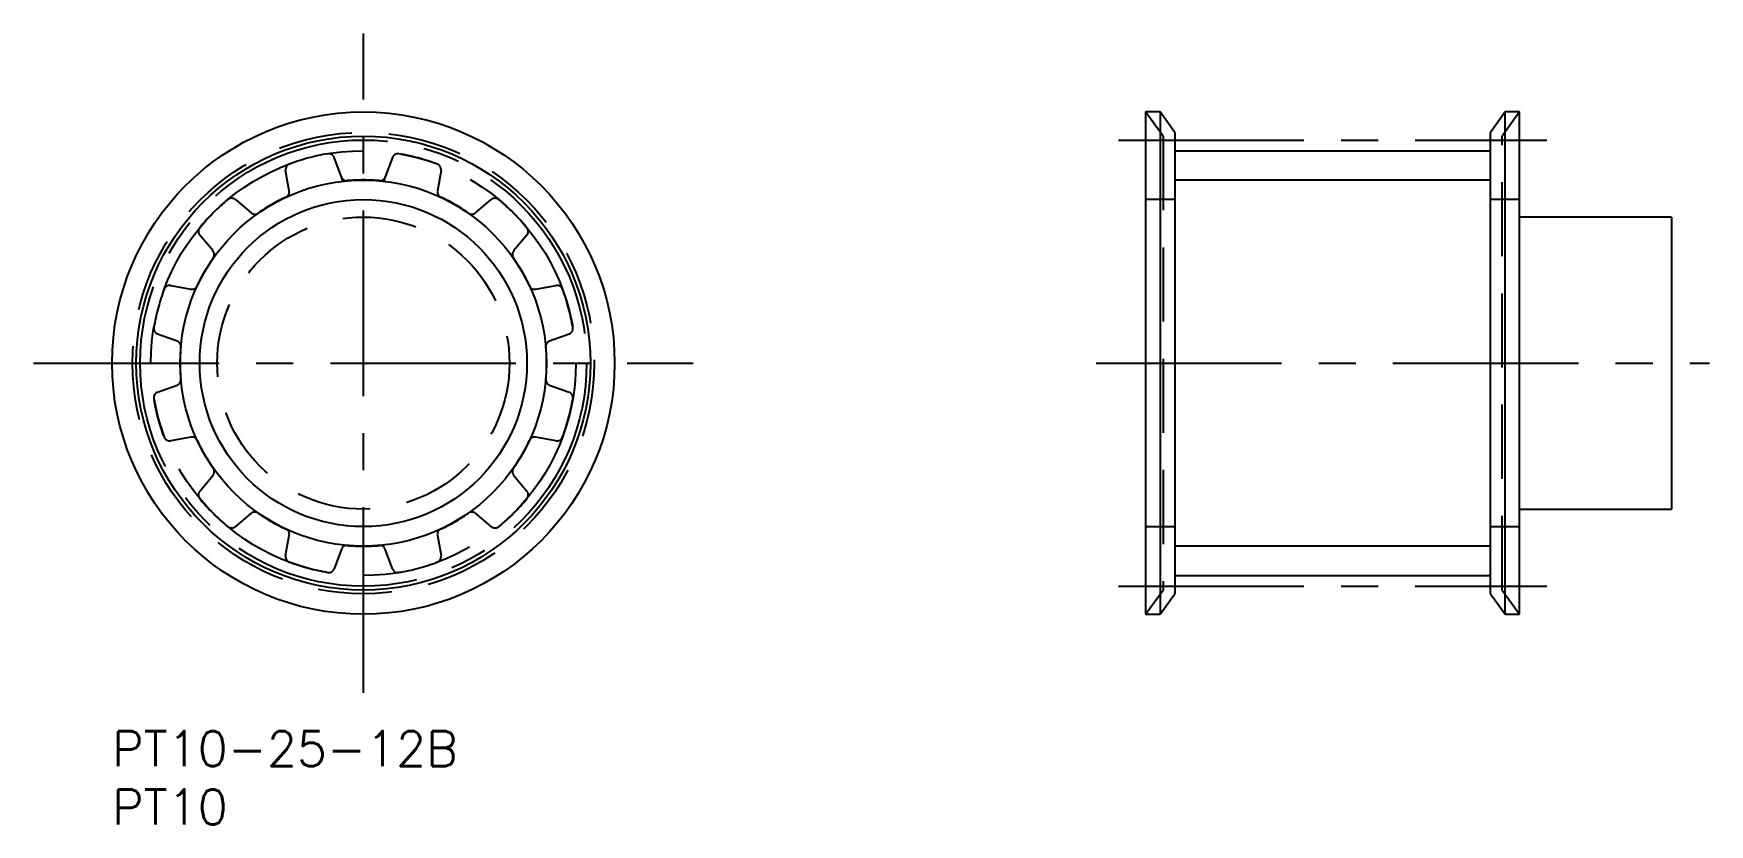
# Model space of a CAD drawing. Extents: x -7 to 137, y -8 to 60.
import ezdxf

# ---------------------------------------------------------------- set-up
doc = ezdxf.new("R2010")
doc.units = 0
doc.header["$LTSCALE"] = 0.5
for name, pattern in [('CENTER', [50.8, 31.75, -6.35, 6.35, -6.35]), ('DASHED', [19.05, 12.7, -6.35]), ('PHANTOM', [63.5, 31.75, -6.35, 6.35, -6.35, 6.35, -6.35])]:
    doc.linetypes.add(name, pattern=pattern)
for name, color, linetype in [('MSM_CENTER', 1, 'CENTER'), ('MSM_CONTINUOUS', 7, 'CONTINUOUS'), ('MSM_DASHED', 4, 'DASHED'), ('MSM_IMAGINARY', 6, 'PHANTOM'), ('MSM_NARROW', 5, 'CONTINUOUS'), ('MSM_PART_NUMBER', 7, 'CONTINUOUS')]:
    doc.layers.add(name, color=color, linetype=linetype)
doc.styles.get("Standard").update_dxf_attribs({"font": 'txt.shx', "height": 3, "bigfont": 'bigfont.shx'})

msp = doc.modelspace()

# ---------------------------------------------------------------- linework, layer by layer
at = {"layer": 'MSM_CENTER'}
for p, q in [((21.5, 3.28), (21.5, 59.72)), ((86.1, 50.6), (122.76, 50.6)), ((-6.72, 31.5), (49.72, 31.5)), ((84.19, 31.5), (136.67, 31.5)), ((86.1, 12.4), (122.76, 12.4))]:
    msp.add_line(p, q, dxfattribs=at)
msp.add_circle((21.5, 31.5), 19.1, dxfattribs=at)
at = {"layer": 'MSM_CONTINUOUS'}
for p, q in [((89.67, 53), (88.43, 53)), ((88.43, 53), (88.43, 10)), ((90.93, 51.25), (89.67, 53)), ((89.67, 53), (89.67, 10)), ((119.2, 53), (117.93, 51.25)), ((120.43, 53), (119.2, 53)), ((119.2, 10), (119.2, 53)), ((120.43, 10), (120.43, 53)), ((90.93, 51.25), (90.93, 11.75)), ((117.93, 11.75), (117.93, 51.25)), ((90.93, 49.67), (117.93, 49.67)), ((133.43, 44), (120.43, 44)), ((133.43, 44), (133.43, 19)), ((120.43, 19), (133.43, 19)), ((90.93, 13.33), (117.93, 13.33)), ((89.67, 10), (90.93, 11.75)), ((117.93, 11.75), (119.2, 10)), ((88.43, 10), (89.67, 10)), ((119.2, 10), (120.43, 10))]:
    msp.add_line(p, q, dxfattribs=at)
for radius in [21.5, 19.43, 14]:
    msp.add_circle((21.5, 31.5), radius, dxfattribs=at)
at = {"layer": 'MSM_DASHED'}
for p, q in [((89.93, 50.93), (88.43, 53)), ((120.43, 53), (118.93, 50.93)), ((89.93, 50.93), (89.93, 12.07)), ((118.93, 12.07), (118.93, 50.93)), ((19.62, 47.44), (19.01, 49.1)), ((23.99, 49.1), (23.38, 47.44)), ((15.16, 46.25), (14.85, 47.98)), ((28.15, 47.98), (27.84, 46.25)), ((10.55, 45.5), (11.9, 44.36)), ((31.1, 44.36), (32.45, 45.5)), ((90.93, 45.5), (88.43, 45.5)), ((120.43, 45.5), (117.93, 45.5)), ((8.64, 41.1), (7.5, 42.45)), ((35.5, 42.45), (34.36, 41.1)), ((5.02, 38.15), (6.75, 37.84)), ((36.25, 37.84), (37.98, 38.15)), ((5.56, 33.38), (3.9, 33.99)), ((39.1, 33.99), (37.44, 33.38)), ((3.9, 29.01), (5.56, 29.62)), ((37.44, 29.62), (39.1, 29.01)), ((6.75, 25.16), (5.02, 24.85)), ((37.98, 24.85), (36.25, 25.16)), ((7.5, 20.55), (8.64, 21.9)), ((34.36, 21.9), (35.5, 20.55)), ((11.9, 18.64), (10.55, 17.5)), ((32.45, 17.5), (31.1, 18.64)), ((88.43, 17.5), (90.93, 17.5)), ((117.93, 17.5), (120.43, 17.5)), ((14.85, 15.02), (15.16, 16.75)), ((27.84, 16.75), (28.15, 15.02)), ((19.62, 15.56), (19.01, 13.9)), ((23.99, 13.9), (23.38, 15.56)), ((88.43, 10), (89.93, 12.07)), ((118.93, 12.07), (120.43, 10))]:
    msp.add_line(p, q, dxfattribs=at)
for radius in [19.75, 12.5]:
    msp.add_circle((21.5, 31.5), radius, dxfattribs=at)
for centre, radius, start, end in [((21.5, 31.5), 18.18, 99.6247, 110.3753), ((18.54, 48.93), 0.5, 20, 99.6247), ((24.46, 48.93), 0.5, 80.3753, 160), ((21.5, 31.5), 18.18, 69.6247, 80.3753), ((15.35, 48.07), 0.5, 110.3753, 190), ((20.09, 47.61), 0.5, 200, 275.0118), ((22.91, 47.61), 0.5, 264.9882, 340), ((27.65, 48.07), 0.5, 350, 69.6247), ((14.67, 46.16), 0.5, 294.9882, 10), ((21.5, 31.5), 15.68, 84.9882, 95.0118), ((28.33, 46.16), 0.5, 170, 245.0118), ((21.5, 31.5), 18.18, 129.6247, 140.3753), ((10.23, 45.11), 0.5, 50, 129.6247), ((21.5, 31.5), 15.68, 114.9882, 125.0118), ((21.5, 31.5), 15.68, 54.9882, 65.0118), ((32.77, 45.11), 0.5, 50.3753, 130), ((21.5, 31.5), 18.17, 39.6247, 50.3753), ((7.89, 42.77), 0.5, 140.3753, 220), ((12.22, 44.75), 0.5, 230, 305.0118), ((30.78, 44.75), 0.5, 234.9882, 310), ((35.11, 42.77), 0.5, 320, 39.6247), ((21.5, 31.5), 15.68, 144.9882, 155.0118), ((8.25, 40.78), 0.5, 324.9882, 40), ((34.75, 40.78), 0.5, 140, 215.0118), ((21.5, 31.5), 15.68, 24.9882, 35.0118), ((21.5, 31.5), 18.18, 159.6247, 170.3753), ((4.93, 37.65), 0.5, 80, 159.6247), ((6.84, 38.33), 0.5, 260, 335.0118), ((36.16, 38.33), 0.5, 204.9882, 280), ((38.07, 37.65), 0.5, 20.3753, 100), ((21.5, 31.5), 18.18, 9.6247, 20.3753), ((4.07, 34.46), 0.5, 170.3753, 250), ((38.93, 34.46), 0.5, 290, 9.6247), ((5.39, 32.91), 0.5, 354.9882, 70), ((37.61, 32.91), 0.5, 110, 185.0118), ((21.5, 31.5), 15.68, 174.9882, 185.0118), ((21.5, 31.5), 15.68, 354.9882, 5.0118), ((5.39, 30.09), 0.5, 290, 5.0118), ((37.61, 30.09), 0.5, 174.9882, 250), ((4.07, 28.54), 0.5, 110, 189.6247), ((38.93, 28.54), 0.5, 350.3753, 70), ((21.5, 31.5), 18.17, 189.6247, 200.3753), ((21.5, 31.5), 18.18, 339.6247, 350.3753), ((4.93, 25.35), 0.5, 200.3753, 280), ((6.84, 24.67), 0.5, 24.9882, 100), ((21.5, 31.5), 15.68, 204.9882, 215.0118), ((21.5, 31.5), 15.68, 324.9882, 335.0118), ((36.16, 24.67), 0.5, 80, 155.0118), ((38.07, 25.35), 0.5, 260, 339.6247), ((8.25, 22.22), 0.5, 320, 35.0118), ((34.75, 22.22), 0.5, 144.9882, 220), ((7.89, 20.23), 0.5, 140, 219.6247), ((35.11, 20.23), 0.5, 320.3753, 40), ((21.5, 31.5), 18.18, 219.6247, 230.3753), ((12.22, 18.25), 0.5, 54.9882, 130), ((21.5, 31.5), 15.68, 234.9882, 245.0118), ((21.5, 31.5), 15.68, 294.9882, 305.0118), ((30.78, 18.25), 0.5, 50, 125.0118), ((21.5, 31.5), 18.18, 309.6247, 320.3753), ((10.23, 17.89), 0.5, 230.3753, 310), ((14.67, 16.84), 0.5, 350, 65.0118), ((28.33, 16.84), 0.5, 114.9882, 190), ((32.77, 17.89), 0.5, 230, 309.6247), ((20.09, 15.39), 0.5, 84.9882, 160), ((21.5, 31.5), 15.68, 264.9882, 275.0118), ((22.91, 15.39), 0.5, 20, 95.0118), ((15.35, 14.93), 0.5, 170, 249.6247), ((21.5, 31.5), 18.17, 249.6247, 260.3753), ((21.5, 31.5), 18.18, 279.6247, 290.3753), ((27.65, 14.93), 0.5, 290.3753, 10), ((18.54, 14.07), 0.5, 260.3753, 340), ((24.46, 14.07), 0.5, 200, 279.6247)]:
    msp.add_arc(centre, radius, start, end, dxfattribs=at)
at = {"layer": 'MSM_IMAGINARY'}
msp.add_circle((21.5, 31.5), 18.18, dxfattribs=at)
at = {"layer": 'MSM_NARROW'}
for p, q in [((19.75, 47.08), (19.62, 47.44)), ((23.38, 47.44), (23.25, 47.08)), ((117.93, 47.17), (90.93, 47.17)), ((117.93, 15.82), (90.93, 15.82))]:
    msp.add_line(p, q, dxfattribs=at)
msp.add_circle((21.5, 31.5), 15.67, dxfattribs=at)

# ---------------------------------------------------------------- texts
at = {"layer": 'MSM_PART_NUMBER'}
for s, p in [('PT10-25-12B', (0, -3)), ('PT10', (0, -8))]:
    msp.add_text(s, height=3, dxfattribs=at).set_placement(p)

doc.saveas('drawing.dxf')
